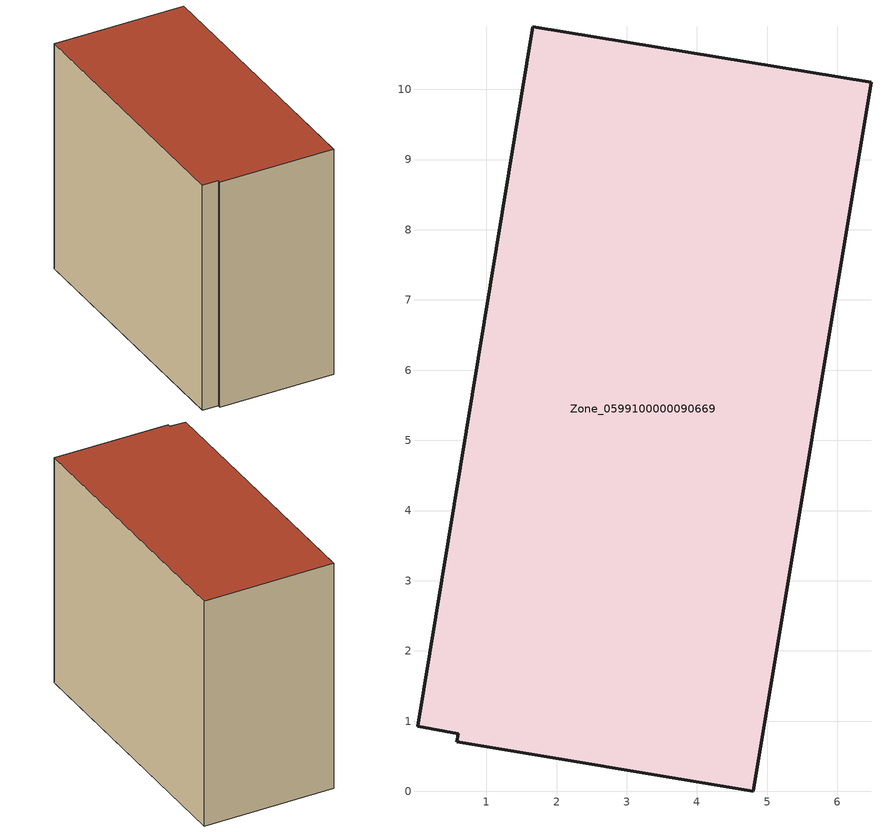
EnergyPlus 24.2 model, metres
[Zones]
Zone_0599100000090669
 floor ground (C_G): 4.8,0 0.58,0.71 0.6,0.82 0.02,0.93 1.66,10.89 6.48,10.1 z0
 wall outside (C_F): 4.8,0 6.48,10.1 1.66,10.89 0.02,0.93 0.6,0.82 0.58,0.71 4.8,0 z0:8.73
 roof outside (C_R): 0.58,0.71 4.8,0 6.48,10.1 1.66,10.89 0.02,0.93 0.6,0.82 z8.73
[BUILDING]
Pand.0599100000090669: North Axis=0; Terrain=City; Loads Convergence Tolerance Value=0.04; Temperature Convergence Tolerance Value=0.4; Solar Distribution=FullExterior; Maximum Number of Warmup Days=25; Minimum Number of Warmup Days=1
[Site:Location]
Rotterdam.The.Hague.AP_ZH_NLD Design_Conditions: Latitude=51.96; Longitude=4.45; Time Zone=1; Elevation=-4.5
[SITE:GROUNDTEMPERATURE:BUILDINGSURFACE]
18, 18, 18, 18, 18, 18, 18, 18, 18, 18, 18, 18
[MATERIAL] Thermal Absorptance=0.9; Solar Absorptance=0.7; Visible Absorptance=0.7
Name | Roughness | Thickness | Conductivity | Density | Specific Heat
G.TI.1975-1991 | MediumSmooth | 0.15 | 0.288461 | 540 | 1210
F.TI.1975-1991 | Rough | 0.3 | 0.230769 | 1920 | 840
R.TI.1975-1991 | MediumRough | 0.2 | 0.153846 | 1500 | 1000
[CONSTRUCTION]
C_G: G.TI.1975-1991
C_F: F.TI.1975-1991
C_R: R.TI.1975-1991
[ZONE]
Zone_0599100000090669: Type=1; Multiplier=1; Ceiling Height=Autocalculate; Volume=Autocalculate; Floor Area=autocalculate; Part of Total Floor Area=Yes
[ZONEINFILTRATION:DESIGNFLOWRATE]
Infil_Zone_0599100000090669: Zone or ZoneList or Space or SpaceList=Zone_0599100000090669; Schedule=AlwaysOn; Design Flow Rate Calculation Method=Flow/Area; Flow Rate per Floor Area=0.003; Constant Term Coefficient=1; Temperature Term Coefficient=0; Velocity Term Coefficient=0; Velocity Squared Term Coefficient=0
[HVACTEMPLATE:ZONE:IDEALLOADSAIRSYSTEM]
Zone_0599100000090669: Maximum Heating Supply Air Temperature=50; Minimum Cooling Supply Air Temperature=13; Maximum Heating Supply Air Humidity Ratio=0.0156; Minimum Cooling Supply Air Humidity Ratio=0.0077; Heating Limit=NoLimit; Cooling Limit=NoLimit; Dehumidification Control Type=ConstantSensibleHeatRatio; Cooling Sensible Heat Ratio=0.7; Dehumidification Setpoint=60; Humidification Control Type=None; Humidification Setpoint=30; Outdoor Air Method=None; Outdoor Air Flow Rate per Person=0.00944; Outdoor Air Flow Rate per Zone Floor Area=0; Outdoor Air Flow Rate per Zone=0; Demand Controlled Ventilation Type=None; Outdoor Air Economizer Type=NoEconomizer; Heat Recovery Type=None; Sensible Heat Recovery Effectiveness=0.7; Latent Heat Recovery Effectiveness=0.65
[ZONECONTROL:THERMOSTAT]
ThermostatControl_Zone_0599100000090669: Zone or ZoneList=Zone_0599100000090669; Control Type Schedule=DualSetpointControlType; Control 1=Thermostat_Zone_0599100000090669; Temperature Difference Between Cutout And Setpoint=0
[THERMOSTATSETPOINT:DUALSETPOINT]
Thermostat_Zone_0599100000090669: Heating Setpoint Temperature Schedule=HeatingSetpoint_Zone_0599100000090669; Cooling Setpoint Temperature Schedule=CoolingSetpoint_Zone_0599100000090669
[SCHEDULE:COMPACT]
HeatingSetpoint_Zone_0599100000090669: Through: 12/31, For: AllDays, Until: 24:00, 21
CoolingSetpoint_Zone_0599100000090669: Through: 12/31, For: AllDays, Until: 24:00, 24
DualSetpointControlType: Through: 12/31, For: AllDays, Until: 24:00, 4
AlwaysOn: Through: 12/31, For: AllDays, Until: 24:00, 1
